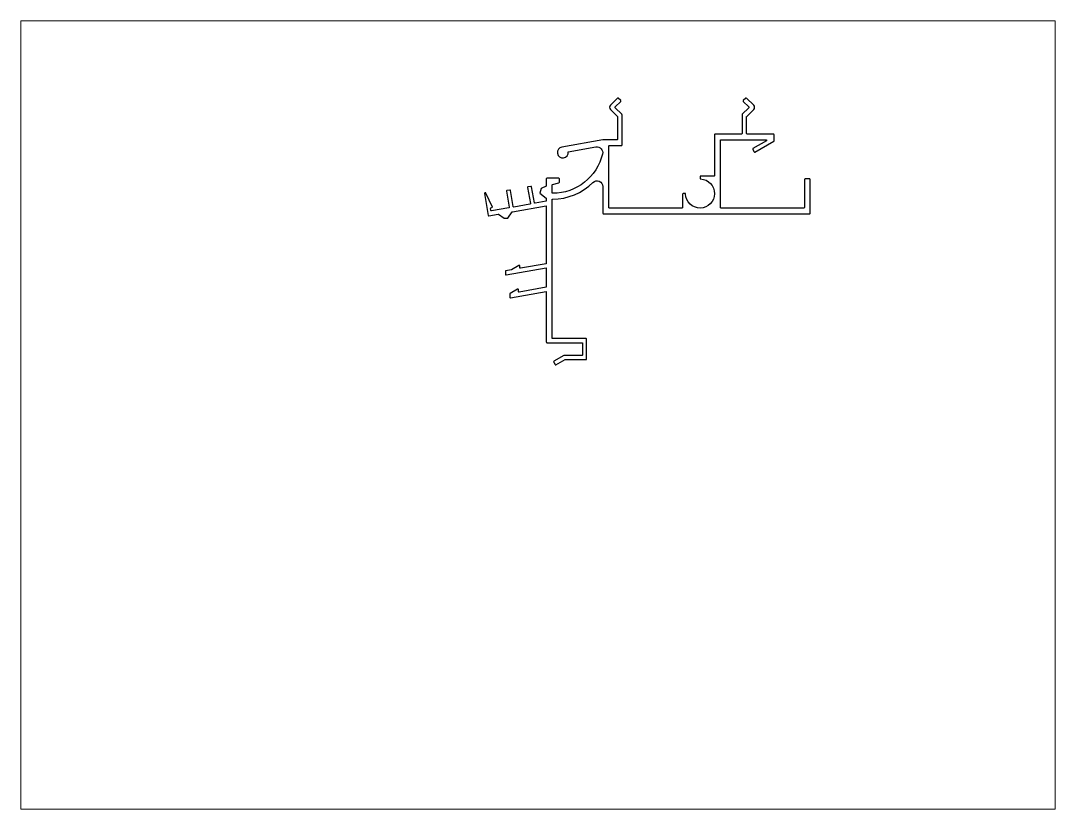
# Paper-space layout 'Layout1' of a CAD drawing. Extents: x 27 to 240, y 20 to 183.
# The model-space entities are those that its viewports show. They can reach past a viewport. Long polylines and large blocks are cut down to what shows.
import ezdxf

# ---------------------------------------------------------------- set-up
doc = ezdxf.new("R2010")
doc.units = 0
doc.header["$LTSCALE"] = 15
doc.layers.get('0').update_dxf_attribs({"linetype": 'CONTINUOUS'})
doc.layers.add('PARCA', color=7, linetype='CONTINUOUS')

msp = doc.modelspace()

# ---------------------------------------------------------------- linework, layer by layer
at = {"layer": 'PARCA', "color": 0}
msp.add_lwpolyline([(544.86, 279.7), (546.78, 278.35), (548.02, 278.35), (549.54, 280.52, -0.199454), (549.67, 280.61), (561.33, 282.66), (561.33, 262.66), (552.43, 261.09, -0.466308), (552.19, 261.29), (552.19, 261.91, 0.57735), (551.89, 262.08), (549.29, 260.58), (547.32, 260.23, 0.267949), (547.22, 260.06), (547.22, 258.99, 0.466308), (547.46, 258.79), (561.33, 261.24), (561.33, 254.56), (551.96, 252.91, -0.466308), (551.72, 253.11), (551.72, 253.72, 0.57735), (551.42, 253.9), (548.82, 252.4, 0.267949), (548.72, 252.22), (548.72, 251.16, 0.466308), (548.96, 250.96), (561.33, 253.14), (561.33, 235.67, 0.414214), (561.53, 235.47), (573.63, 235.47, -0.414214), (573.83, 235.27), (573.83, 231.27, -0.414214), (573.63, 231.07), (567.51, 231.07, 0.131652), (567.41, 231.04), (563.95, 229.05, 0.414214), (563.88, 228.77), (564.38, 227.91, 0.414214), (564.65, 227.83), (567.79, 229.64, -0.131652), (567.89, 229.67), (575.03, 229.67, 0.414214), (575.23, 229.87), (575.23, 236.67, 0.414214), (575.03, 236.87), (563.53, 236.87, -0.414214), (563.33, 237.07), (563.33, 284.73, -0.414047), (563.53, 284.93, 0.198236), (577.42, 290.68, -0.667443), (580.83, 289.26), (580.83, 280.07, 0.414214), (581.03, 279.87), (652.13, 279.87, 0.414214), (652.33, 280.07), (652.33, 291.67, 0.414214), (652.13, 291.87), (650.53, 291.87, 0.414214), (650.33, 291.67), (650.33, 282.07, -0.414214), (650.13, 281.87), (621.53, 281.87, -0.414214), (621.33, 282.07), (621.33, 305.17, -0.414214), (621.53, 305.37), (637.08, 305.37, -0.767327), (637.18, 305), (632.57, 302.33, 0.414214), (632.5, 302.06), (633, 301.2, 0.414214), (633.27, 301.12), (639.73, 304.85, 0.267949), (639.83, 305.02), (639.83, 307.17, 0.414214), (639.63, 307.37), (630.55, 307.37, -0.414214), (630.35, 307.57), (630.35, 313.29, -0.198912), (630.41, 313.43), (632.84, 315.86, 0.414214), (632.84, 317.27), (630.38, 319.73, 0.414214), (630.1, 319.73), (629.25, 318.88, 0.414214), (629.25, 318.6), (631.14, 316.71, -0.414214), (631.14, 316.42), (628.89, 314.17, 0.198912), (628.83, 314.03), (628.83, 307.57, -0.414214), (628.63, 307.37), (619.53, 307.37, 0.414214), (619.33, 307.17), (619.33, 293.07, -0.414214), (619.13, 292.87), (614.53, 292.87, 0.414214), (614.33, 292.67), (614.33, 292.06, 0.40299), (614.52, 291.87, -2.288679), (609.33, 286.68, 0.40299), (609.13, 286.87), (608.53, 286.87, 0.414214), (608.33, 286.67), (608.33, 282.07, -0.414214), (608.13, 281.87), (583.03, 281.87, -0.414214), (582.83, 282.07), (582.83, 303.17, -0.414214), (583.03, 303.37), (587.24, 303.37, 0.414214), (587.44, 303.57), (587.44, 314.03, 0.198912), (587.38, 314.17), (585.12, 316.42, -0.414214), (585.12, 316.71), (587.01, 318.6, 0.414214), (587.01, 318.88), (586.16, 319.73, 0.414214), (585.88, 319.73), (583.43, 317.27, 0.414214), (583.43, 315.86), (585.86, 313.43, -0.198912), (585.92, 313.29), (585.92, 305.57, -0.414214), (585.72, 305.37), (580.83, 305.37), (566.7, 302.88, 2.327088), (568.91, 301.24), (578.43, 302.91, -0.540613), (580.72, 300.48, -0.346174), (563.53, 286.93, -0.414403), (563.33, 287.13), (563.33, 289.78, -0.339454), (563.48, 289.98), (565.68, 290.57, 0.339454), (565.83, 290.76), (565.83, 291.91, 0.414214), (565.63, 292.11), (561.53, 292.11, 0.414214), (561.33, 291.91), (561.33, 289.35), (559.56, 288.65), (559.13, 286.97), (561.33, 285.21), (561.33, 284.19), (557.45, 283.5, -0.414214), (557.22, 283.66), (556.25, 289.18, 0.414214), (556.02, 289.34), (555.03, 289.17, 0.414214), (554.87, 288.94), (555.84, 283.42, -0.414214), (555.68, 283.19), (550.17, 282.22, -0.414214), (549.93, 282.38), (548.96, 287.89, 0.414214), (548.73, 288.06), (547.75, 287.88, 0.414214), (547.58, 287.65), (548.56, 282.14, -0.414214), (548.39, 281.9), (542.48, 280.86, -0.414214), (542.25, 281.02), (542.14, 281.67, -0.339454), (542.25, 281.88), (542.78, 282.13, 0.067888), (542.77, 282.18), (540.53, 286.97, 0.339454), (540.32, 287.08), (540.17, 287.06, 0.414214), (540.01, 286.82), (541.33, 279.34, 0.414214), (541.56, 279.18), (544.71, 279.73, -0.198912)], format="xyb", close=True, dxfattribs=at)

psp = doc.layouts.get("Layout1")

# ---------------------------------------------------------------- viewports
at = {"layer": '0', "color": 0, "linetype": 'BYBLOCK', "ltscale": 0.05}
psp.add_viewport(center=(133.35, 101.6), size=(213.36, 162.56), view_center_point=(558.47, 210.55), view_height=271.7262, dxfattribs=at)

doc.saveas('drawing.dxf')
